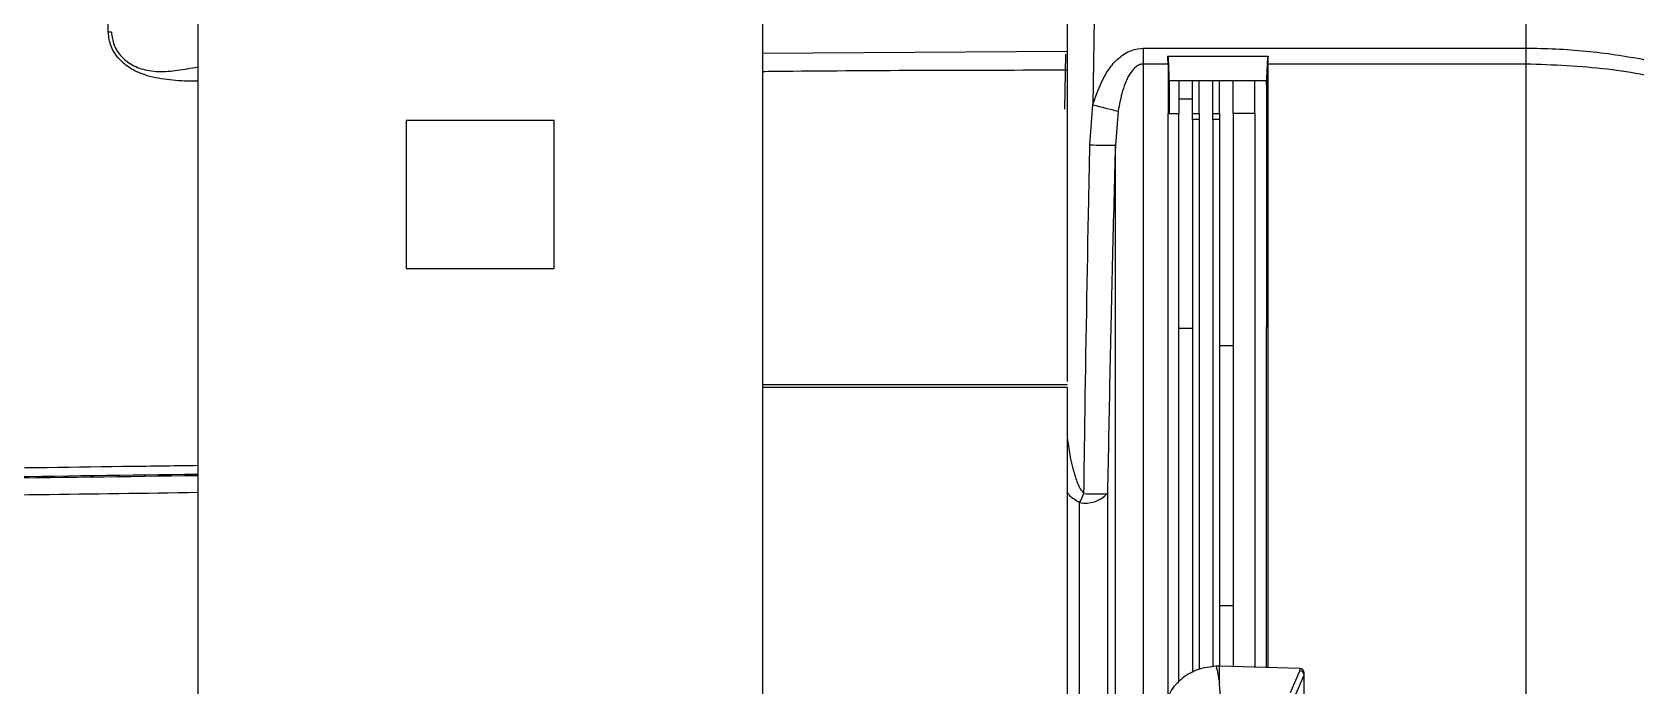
# Model space of a CAD drawing. Extents: x 2 to 136, y 1 to 99.
# Drawn here: x 9.246 to 12.797, y 45.872 to 47.32 of the extents above; entities that cross this region are included whole.
import ezdxf

# ---------------------------------------------------------------- set-up
doc = ezdxf.new("R2010")
doc.units = 0
doc.header["$MEASUREMENT"] = 0
doc.layers.add('OBJECT', color=7, linetype='CONTINUOUS')

msp = doc.modelspace()

# ---------------------------------------------------------------- linework, layer by layer
at = {"layer": 'OBJECT'}
for p, q in [((9.6133, 48.26), (9.6133, 44.4974)), ((10.8633, 48.26), (10.8633, 44.4974)), ((11.6003, 47.4943), (11.5951, 47.159)), ((12.5533, 47.4943), (12.5533, 47.2845)), ((11.5383, 47.4449), (11.5383, 47.2772)), ((11.5383, 47.2772), (10.8633, 47.2725)), ((11.5331, 47.1492), (11.5349, 47.2715)), ((11.7066, 47.2845), (11.7066, 47.2494)), ((11.7066, 47.2845), (12.5533, 47.2845)), ((12.5533, 47.2845), (12.5533, 47.2494)), ((11.5383, 47.2356), (11.5383, 46.5461)), ((11.7615, 47.2494), (11.7066, 47.2494)), ((11.7066, 47.2494), (11.7066, 45.5808)), ((11.7605, 47.2668), (11.9829, 47.2668)), ((11.7615, 47.2649), (11.7605, 47.2668)), ((11.7615, 47.2649), (11.7615, 47.2494)), ((11.7615, 47.2649), (11.7642, 47.2032)), ((11.7615, 47.2494), (11.7615, 47.2649)), ((11.7615, 47.2649), (11.7615, 47.2649)), ((11.7615, 47.2494), (11.7615, 47.14)), ((11.9792, 47.2032), (11.982, 47.2649)), ((11.9829, 47.2668), (11.982, 47.2649)), ((11.982, 47.2494), (11.982, 47.2649)), ((11.982, 47.2649), (11.982, 47.2649)), ((11.982, 47.2494), (11.982, 47.2649)), ((11.982, 47.2494), (11.982, 45.9122)), ((12.5533, 47.2494), (11.982, 47.2494)), ((12.5533, 47.2494), (12.5533, 45.31)), ((11.9792, 47.2121), (11.7642, 47.2121)), ((11.7642, 47.2032), (11.7642, 47.2121)), ((11.7642, 47.2032), (11.7642, 47.14)), ((11.7855, 47.2121), (11.7855, 47.14)), ((11.8155, 47.14), (11.8155, 47.2121)), ((11.8304, 47.14), (11.8304, 47.2121)), ((11.8604, 47.14), (11.8604, 47.2121)), ((11.8753, 47.14), (11.8753, 47.2121)), ((11.9053, 47.14), (11.9053, 47.2121)), ((11.9533, 47.14), (11.9533, 47.2121)), ((11.9792, 47.2121), (11.9792, 47.2032)), ((11.9792, 47.2032), (11.9792, 46.6656)), ((11.8155, 47.1715), (11.7855, 47.1715)), ((11.5883, 47.0704), (11.5951, 47.159)), ((11.6509, 47.145), (11.6447, 47.0698)), ((11.7615, 47.14), (11.7855, 47.14)), ((11.7615, 45.8467), (11.7615, 47.14)), ((11.7855, 45.88), (11.7855, 47.14)), ((11.8155, 47.14), (11.8304, 47.14)), ((11.8155, 47.1263), (11.8155, 47.14)), ((11.8304, 47.1263), (11.8155, 47.1263)), ((11.8155, 47.1263), (11.8155, 45.9012)), ((11.8304, 47.14), (11.8304, 47.1263)), ((11.8304, 47.1263), (11.8304, 45.9087)), ((11.8604, 47.14), (11.8753, 47.14)), ((11.8604, 47.1263), (11.8604, 47.14)), ((11.8753, 47.1263), (11.8604, 47.1263)), ((11.8604, 47.1263), (11.8604, 45.9138)), ((11.8753, 47.14), (11.8753, 47.1263)), ((11.8753, 47.1263), (11.8753, 45.915)), ((11.9533, 47.14), (11.9053, 47.14)), ((11.9053, 47.14), (11.9053, 45.9142)), ((11.9533, 47.14), (11.9533, 45.913)), ((10.4023, 47.124), (10.0743, 47.124)), ((10.0743, 47.124), (10.0743, 46.796)), ((10.4023, 46.796), (10.4023, 47.124)), ((11.6447, 45.31), (11.6447, 47.0698)), ((10.0743, 46.796), (10.4023, 46.796)), ((11.9792, 46.6656), (11.9792, 46.6661)), ((11.9792, 45.9123), (11.9792, 46.6661)), ((11.9792, 46.6656), (11.9792, 46.6656)), ((11.8155, 46.6632), (11.7855, 46.6632)), ((11.9053, 46.6249), (11.8753, 46.6249)), ((10.8633, 46.5397), (11.5383, 46.5394)), ((11.5383, 46.5389), (10.8633, 46.5392)), ((11.5383, 46.5326), (10.8633, 46.5329)), ((11.5383, 46.5389), (11.5383, 46.5394)), ((11.5383, 46.5326), (11.5383, 45.6703)), ((11.5654, 45.31), (11.5654, 46.2777)), ((11.6273, 46.2977), (11.6273, 45.31)), ((11.9053, 46.0492), (11.8753, 46.0492)), ((11.8737, 45.915), (11.8685, 45.915)), ((11.8753, 45.8796), (11.8753, 45.915)), ((12.053, 45.9103), (11.8768, 45.915)), ((12.0533, 45.9055), (12.0317, 45.8565)), ((12.0412, 45.8465), (12.0628, 45.8956)), ((12.0533, 45.9103), (12.0533, 45.9055)), ((12.0628, 45.8955), (12.0628, 45.9003)), ((12.0628, 45.7806), (12.0628, 45.8955))]:
    msp.add_line(p, q, dxfattribs=at)
for centre, radius, start, end in [((12.0573, 48.8773), 1.7793, 254.9449, 256.7966), ((11.6264, 48.0052), 0.9356, 267.6695, 271.1244), ((11.5781, 46.3442), 0.0677, 259.1411, 316.5665), ((11.2124, 46.4626), 0.3985, 332.3505, 335.5345), ((11.6003, 47.1593), 0.8621, 268.3237, 271.7929), ((11.8685, 45.795), 0.12, 90, 90.1914), ((11.8737, 45.795), 0.12, 89.2499, 90), ((11.8737, 45.795), 0.12, 88.5, 89.2499), ((12.0528, 45.9003), 0.01, 87, 88.5), ((12.0528, 45.9003), 0.01, 0, 87)]:
    msp.add_arc(centre, radius, start, end, dxfattribs=at)
for centre, major_axis, ratio, start_param, end_param in [((11.7433, 47.2856), (-0.0113, 0.0619), 0.229753, 4.047964, 4.362323), ((12.0001, 47.2856), (0.0113, 0.0619), 0.229686, 1.920835, 2.235195), ((13.9378, 46.4084), (0, 2.3412), 0.904333, 1.783132, 1.798644), ((12.0528, 45.8956), (0.00979, -0.00206), 0.992047, 0.21202, 1.724102), ((12.0528, 45.8723), (0.0094, 0.0253), 0.138337, 5.925485, 5.931839)]:
    msp.add_ellipse(centre, major_axis=major_axis, ratio=ratio, start_param=start_param, end_param=end_param, dxfattribs=at)
for points, knots in [([(9.4148, 47.3198), (9.4148, 47.4253), (9.4147, 47.6363), (9.4148, 47.8114), (9.4148, 47.8989)], [0, 0, 0, 0, 0.5000027, 1, 1, 1, 1]), ([(9.4219, 47.3202), (9.4207, 47.3201), (9.4183, 47.3199), (9.416, 47.3198), (9.4148, 47.3198)], [0, 0, 0, 0, 0.499999, 1, 1, 1, 1]), ([(9.6133, 47.2113), (9.6096, 47.2112), (9.5889, 47.211), (9.5509, 47.2132), (9.5039, 47.2209), (9.4649, 47.2373), (9.4372, 47.2602), (9.4187, 47.2884), (9.4161, 47.3093), (9.4148, 47.3198)], [0, 0, 0, 0, 0.04088, 0.227855, 0.418299, 0.567523, 0.70923, 0.854708, 1, 1, 1, 1]), ([(9.4219, 47.3202), (9.423, 47.3104), (9.4254, 47.2907), (9.4433, 47.2643), (9.4704, 47.2441), (9.5066, 47.2326), (9.5474, 47.2324), (9.5834, 47.2376), (9.6054, 47.2416), (9.6133, 47.243)], [0, 0, 0, 0, 0.144325, 0.289179, 0.432802, 0.576444, 0.739188, 0.905895, 1, 1, 1, 1]), ([(11.5383, 47.2772), (11.5383, 47.2734), (11.5383, 47.2628), (11.5383, 47.2481), (11.5383, 47.239), (11.5383, 47.2356)], [0, 0, 0, 0, 0.263884, 0.723099, 1, 1, 1, 1]), ([(11.5951, 47.159), (11.6049, 47.1879), (11.6182, 47.2273), (11.654, 47.2658), (11.6803, 47.2819), (11.699, 47.2838), (11.7066, 47.2845)], [0, 0, 0, 0, 0.50075, 0.686143, 0.873076, 1, 1, 1, 1]), ([(12.5533, 47.2845), (12.5533, 47.2845), (12.5977, 47.2845), (12.6868, 47.2802), (12.8163, 47.2613), (12.9393, 47.2305), (13.0165, 47.2034), (13.0531, 47.1877), (13.0531, 47.1877)], [0, 0, 0, 0, 0.0000045, 0.2546803, 0.5093556, 0.7546737, 0.9999954, 1, 1, 1, 1]), ([(11.5383, 47.2356), (11.4338, 47.2354), (11.2248, 47.2351), (10.9998, 47.2339), (10.8793, 47.2325), (10.8633, 47.2324)], [0, 0, 0, 0, 0.46446, 0.928893, 1, 1, 1, 1]), ([(11.7066, 47.2494), (11.704, 47.2491), (11.6981, 47.2485), (11.6882, 47.2422), (11.6726, 47.2239), (11.6593, 47.1898), (11.6537, 47.16), (11.6509, 47.145)], [0, 0, 0, 0, 0.061062, 0.137018, 0.266872, 0.630195, 1, 1, 1, 1]), ([(13.0466, 47.1576), (12.9977, 47.175), (12.8983, 47.2103), (12.731, 47.2426), (12.6139, 47.2471), (12.5533, 47.2494)], [0, 0, 0, 0, 0.319145, 0.647516, 1, 1, 1, 1]), ([(11.5751, 46.2976), (11.5757, 46.3389), (11.5784, 46.5455), (11.5829, 46.8031), (11.5873, 47.0194), (11.5883, 47.0704)], [0, 0, 0, 0, 0.160413, 0.802068, 1, 1, 1, 1]), ([(11.6447, 47.0698), (11.6425, 46.9872), (11.6356, 46.7298), (11.6306, 46.4724), (11.6273, 46.2977)], [0, 0, 0, 0, 0.321063, 1, 1, 1, 1]), ([(11.5383, 46.4217), (11.5399, 46.4091), (11.5434, 46.3796), (11.5533, 46.3417), (11.5635, 46.3119), (11.5723, 46.3011), (11.5751, 46.2976)], [0, 0, 0, 0, 0.290992, 0.68416, 0.898053, 1, 1, 1, 1]), ([(5.6514, 46.3085), (5.8954, 46.3115), (6.3923, 46.3178), (7.1526, 46.3275), (7.9194, 46.3376), (8.6871, 46.3478), (9.2477, 46.3554), (9.5577, 46.3596), (9.6133, 46.3604)], [0, 0, 0, 0, 0.185391, 0.377506, 0.576351, 0.765931, 0.957987, 1, 1, 1, 1]), ([(5.5546, 46.285), (6.0709, 46.2914), (7.1042, 46.3043), (8.4584, 46.322), (9.2958, 46.3335), (9.6133, 46.3379)], [0, 0, 0, 0, 0.382702, 0.765908, 1, 1, 1, 1]), ([(9.6133, 46.3402), (9.3062, 46.336), (8.4896, 46.3248), (7.1667, 46.3075), (6.1542, 46.2949), (5.6483, 46.2886)], [0, 0, 0, 0, 0.23178, 0.616222, 1, 1, 1, 1]), ([(5.5491, 46.2483), (5.7884, 46.2511), (6.275, 46.2569), (7.0188, 46.2662), (7.7687, 46.2758), (8.5195, 46.2856), (9.1307, 46.2938), (9.4965, 46.2988), (9.6133, 46.3005)], [0, 0, 0, 0, 0.177189, 0.360441, 0.549759, 0.730707, 0.913979, 1, 1, 1, 1]), ([(11.5654, 46.2777), (11.5571, 46.2824), (11.5463, 46.2885), (11.5399, 46.2983), (11.5383, 46.3007)], [0, 0, 0, 0, 0.7624663, 1, 1, 1, 1]), ([(11.8681, 45.915), (11.8546, 45.9136), (11.8277, 45.9109), (11.792, 45.8901), (11.7646, 45.8604), (11.7561, 45.8355), (11.7519, 45.8234)], [0, 0, 0, 0, 0.253584, 0.507164, 0.760847, 1, 1, 1, 1]), ([(11.8844, 45.7923), (11.8842, 45.793), (11.8837, 45.7966), (11.8815, 45.8113), (11.8775, 45.8398), (11.8761, 45.8653), (11.8753, 45.8796)], [0, 0, 0, 0, 0.024148, 0.120739, 0.507103, 1, 1, 1, 1])]:
    msp.add_open_spline(points, degree=3, knots=knots, dxfattribs=at)

doc.saveas('drawing.dxf')
